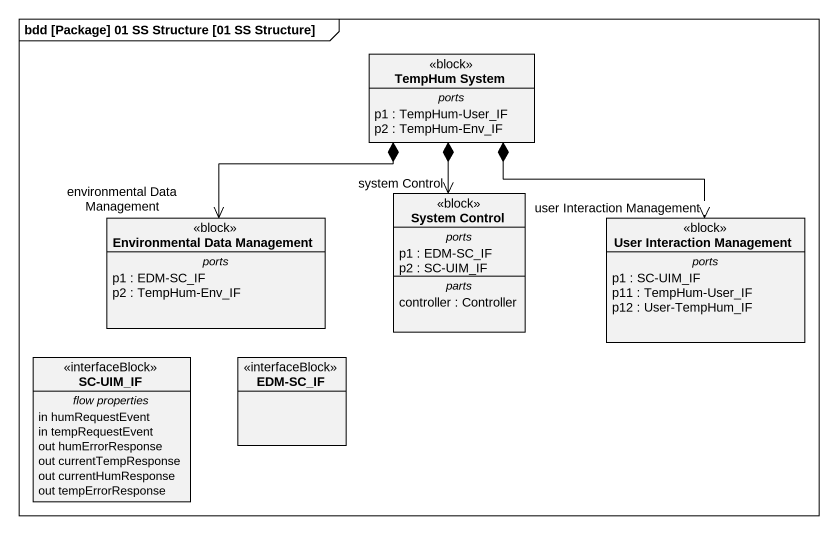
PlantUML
@startuml
mainframe bdd [Package] 01 SS Structure [01 SS Structure]
hide circle
hide empty members
class "TempHum System" as TempHum_System <<block>> {
  -- ports --
  p1 : TempHum-User_IF
  p2 : TempHum-Env_IF
}
class "Environmental Data Management" as Environmental_Data <<block>> {
  -- ports --
  p1 : EDM-SC_IF
  p2 : TempHum-Env_IF
}
class "System Control" as System_Control <<block>> {
  -- ports --
  p1 : EDM-SC_IF
  p2 : SC-UIM_IF
  -- parts --
  controller : Controller
}
class "User Interaction Management" as User_Interaction_Management <<block>> {
  -- ports --
  p1 : SC-UIM_IF
  p11 : TempHum-User_IF
  p12 : User-TempHum_IF
}
class "SC-UIM_IF" as SC_UIM_IF <<interfaceBlock>> {
  -- flow properties --
  in humRequestEvent
  in tempRequestEvent
  out humErrorResponse
  out currentTempResponse
  out currentHumResponse
  out tempErrorResponse
}
class "EDM-SC_IF" as EDM_SC_IF <<interfaceBlock>>
TempHum_System *--> "environmental Data Management" Environmental_Data
TempHum_System *--> "system Control" System_Control
TempHum_System *--> "user Interaction Management" User_Interaction_Management
@enduml
